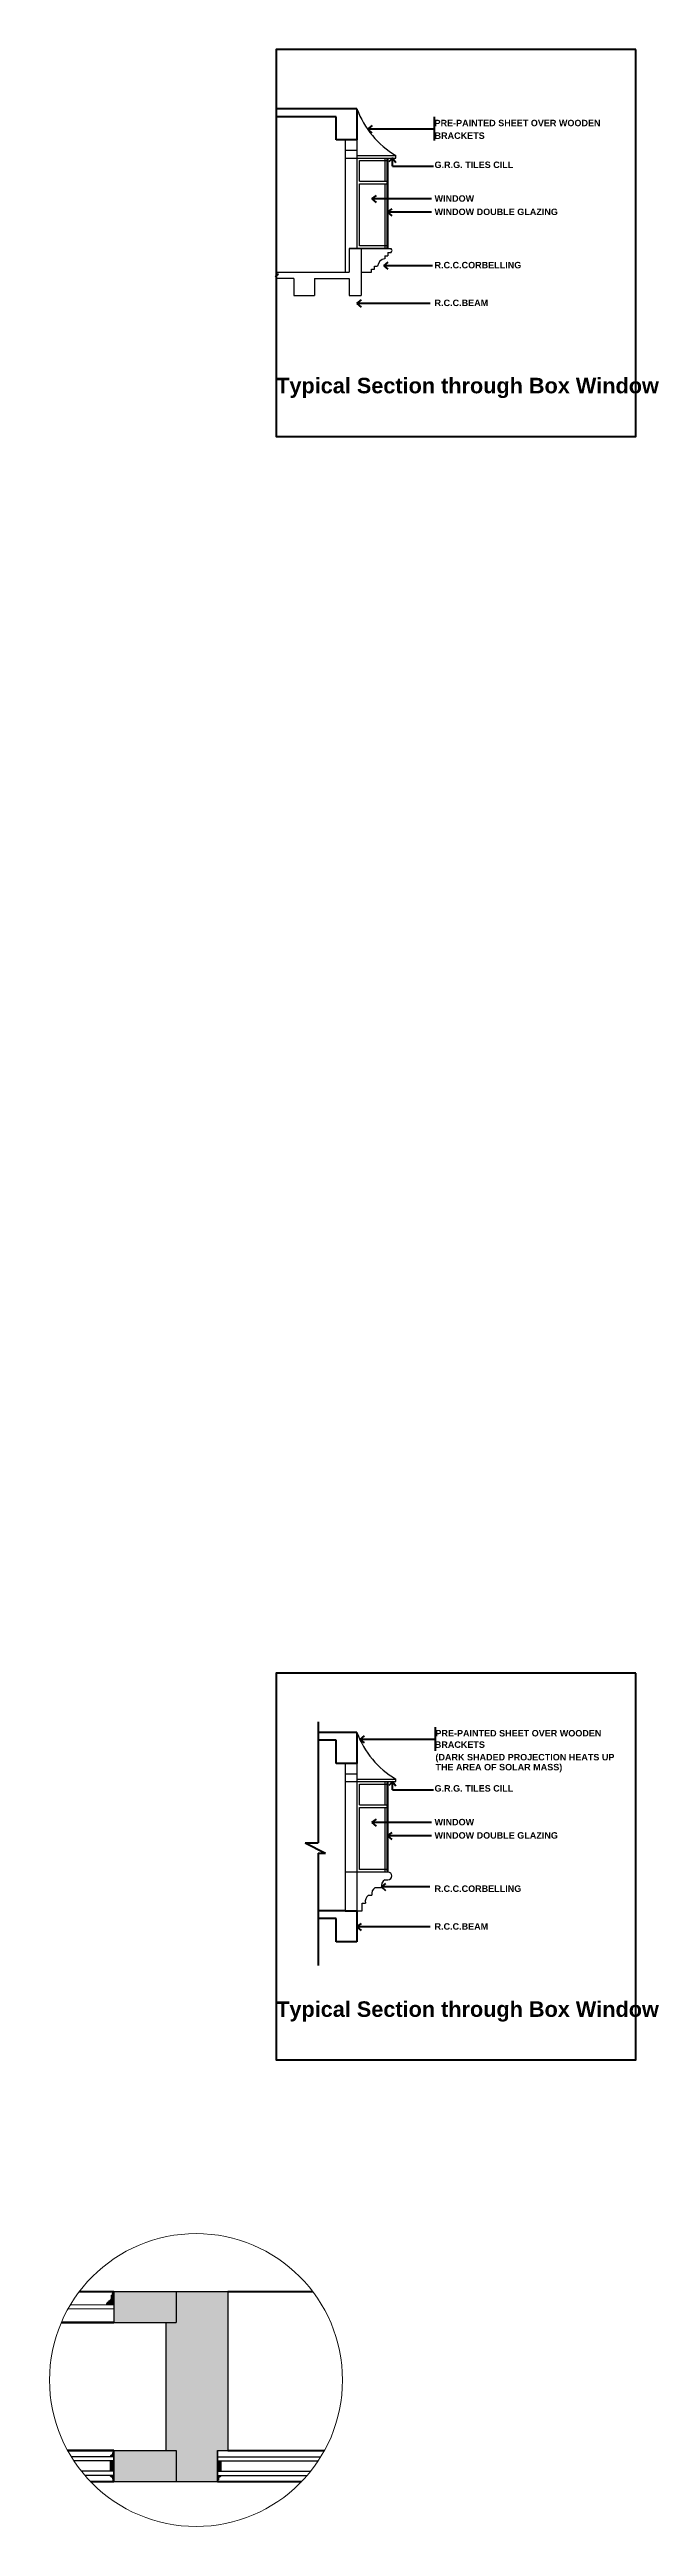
# Model space of a CAD drawing. Header units: inches. Extents: x 1352 to 5457, y 84 to 1168.
# Drawn here: x 1446 to 1469, y 255.8 to 351.7 of the extents above; entities that cross this region are included whole.
import ezdxf

# ---------------------------------------------------------------- set-up
doc = ezdxf.new("R2010")
doc.units = ezdxf.units.IN
doc.header["$MEASUREMENT"] = 0
for name, color, linetype, lineweight in [('CILL', 250, 'Continuous', 9), ('col', 250, 'Continuous', 40), ('text', 250, 'Continuous', 30), ('wall', 7, 'Continuous', 40), ('win', 250, 'Continuous', 30)]:
    doc.layers.add(name, color=color, linetype=linetype, lineweight=lineweight)
doc.styles.get("Standard").update_dxf_attribs({"font": 'arialbd.ttf', "height": 1.5})

msp = doc.modelspace()

# ---------------------------------------------------------------- hatches: boundary and pattern name
at = {"layer": 'CILL'}
h = msp.add_hatch(color=256, dxfattribs=at)
h.set_gradient(color1=(255, 223, 127), color2=(255, 227, 143), one_color=1, tint=0.78, name='INVSPHERICAL')
h.paths.add_polyline_path([(1448.449, 264.908, 0.227211), (1448.376, 264.82), (1448.376, 264.812), (1448.376, 264.747), (1448.358, 264.747), (1448.358, 264.688, -0.323881), (1448.244, 264.528), (1448.244, 264.498, 0.339621), (1448.16, 264.378), (1448.449, 264.378)])
h = msp.add_hatch(color=256, dxfattribs=at)
h.set_gradient(color1=(244, 224, 139), color2=(251, 243, 208), one_color=1, tint=0.9, name='INVCYLINDER')
h.paths.add_polyline_path([(1452.849, 264.898), (1450.849, 264.898), (1450.849, 263.698), (1450.449, 263.698), (1450.449, 258.738), (1450.849, 258.738), (1450.849, 257.538), (1452.395, 257.538), (1452.449, 257.591), (1452.449, 257.778), (1452.449, 258.738), (1452.849, 258.738)])
h.paths.add_polyline_path([(1450.849, 258.738), (1450.449, 258.738), (1448.449, 258.738), (1448.449, 258.498), (1448.449, 257.538), (1450.849, 257.538)])
h.paths.add_polyline_path([(1450.849, 264.898), (1448.449, 264.898), (1448.449, 263.698), (1450.449, 263.698), (1450.849, 263.698)])
h = msp.add_hatch(color=256, dxfattribs=at)
h.set_gradient(color1=(255, 223, 127), color2=(255, 227, 143), one_color=1, tint=0.78, name='INVSPHERICAL')
h.paths.add_polyline_path([(1448.449, 258.738, 0.253708), (1448.412, 258.7), (1448.412, 258.696), (1448.412, 258.664), (1448.403, 258.664), (1448.403, 258.635, -0.323881), (1448.346, 258.555), (1448.346, 258.539, 0.414245), (1448.304, 258.498), (1448.449, 258.498)])
h = msp.add_hatch(color=256, dxfattribs=at)
h.set_gradient(color1=(255, 223, 127), color2=(255, 227, 143), one_color=1, tint=0.78, name='INVSPHERICAL')
h.paths.add_polyline_path([(1448.449, 257.778), (1448.304, 257.778, 0.414214), (1448.346, 257.736, 0.000027), (1448.346, 257.736), (1448.346, 257.721, -0.323881), (1448.403, 257.64), (1448.403, 257.611), (1448.412, 257.611), (1448.412, 257.579), (1448.413, 257.572, 0.341783), (1448.449, 257.538)])
h.paths.add_polyline_path([(1448.449, 258.33), (1448.304, 258.33), (1448.304, 257.947), (1448.449, 257.947)])
h = msp.add_hatch(color=256, dxfattribs=at)
h.set_gradient(color1=(255, 223, 127), color2=(255, 227, 143), one_color=1, tint=0.78, name='INVSPHERICAL')
h.paths.add_polyline_path([(1452.551, 257.721), (1452.551, 257.736, 0.414245), (1452.593, 257.778), (1452.449, 257.778), (1452.449, 257.541), (1452.449, 257.538, 0.341783), (1452.484, 257.572), (1452.485, 257.579), (1452.485, 257.611), (1452.494, 257.611), (1452.494, 257.64, -0.323881)])
h.paths.add_polyline_path([(1452.593, 258.33), (1452.449, 258.33), (1452.449, 257.947), (1452.593, 257.947)])

# ---------------------------------------------------------------- linework, layer by layer
for p, q in [((1448.376, 264.812), (1448.376, 264.82)), ((1446.668, 264.218), (1448.449, 264.218)), ((1446.76, 264.378), (1448.449, 264.378)), ((1448.304, 257.947), (1448.304, 258.33)), ((1448.304, 258.33), (1448.449, 258.33)), ((1448.304, 257.947), (1448.449, 257.947)), ((1448.412, 258.696), (1448.412, 258.7)), ((1448.412, 258.696), (1448.412, 258.7)), ((1452.593, 258.33), (1452.449, 258.33)), ((1452.593, 257.947), (1452.449, 257.947)), ((1452.593, 257.947), (1452.593, 258.33)), ((1448.413, 257.572), (1448.412, 257.579)), ((1452.484, 257.572), (1452.485, 257.579))]:
    msp.add_line(p, q, dxfattribs=at)
msp.add_circle((1451.624, 261.467), 5.668, dxfattribs=at)
for centre, radius, start, end in [((1448.505, 264.789), 0.132, 115.23987, 166.44345), ((1448.481, 264.79), 0.109, 194.82158, 195.67785), ((1448.465, 258.686), 0.0543, 107.37796, 164.32215), ((1448.465, 258.686), 0.0543, 107.37796, 164.32215), ((1448.465, 258.686), 0.0543, 194.82158, 195.67785), ((1448.465, 258.686), 0.0543, 194.82158, 195.67785), ((1448.453, 257.578), 0.0408, 188.01713, 263.49528), ((1452.444, 257.578), 0.0408, 276.50472, 351.98287)]:
    msp.add_arc(centre, radius, start, end, dxfattribs=at)
at = {"layer": 'col'}
for p, q in [((1457.05, 348.178), (1457.05, 349.078)), ((1457.05, 348.178), (1457.05, 349.078)), ((1457.85, 349.378), (1457.85, 348.178)), ((1457.85, 349.378), (1457.85, 348.178)), ((1457.85, 348.178), (1457.05, 348.178)), ((1457.85, 348.178), (1457.05, 348.178)), ((1457.05, 285.332), (1457.05, 286.232)), ((1457.05, 285.332), (1457.05, 286.232)), ((1457.85, 286.532), (1457.85, 285.332)), ((1457.85, 286.532), (1457.85, 285.332)), ((1457.85, 285.332), (1457.05, 285.332)), ((1457.85, 285.332), (1457.05, 285.332)), ((1457.05, 278.432), (1457.05, 279.332)), ((1457.05, 278.432), (1457.05, 279.332)), ((1457.85, 279.632), (1457.85, 278.432)), ((1457.85, 279.632), (1457.85, 278.432)), ((1457.85, 278.432), (1457.05, 278.432)), ((1457.85, 278.432), (1457.05, 278.432))]:
    msp.add_line(p, q, dxfattribs=at)
at = {"layer": 'text', "linetype": 'Continuous'}
for p, q in [((1457.39, 348.178), (1457.39, 343.058)), ((1457.85, 348.178), (1457.85, 343.978)), ((1457.39, 347.778), (1457.85, 347.778)), ((1457.39, 347.478), (1459.35, 347.478)), ((1457.85, 347.578), (1459.35, 347.578)), ((1458.925, 347.478), (1458.925, 346.578)), ((1459.012, 347.436), (1459.012, 346.547)), ((1459.012, 347.436), (1459.05, 347.436)), ((1459.02, 347.436), (1459.02, 346.547)), ((1459.025, 347.436), (1459.025, 346.547)), ((1459.037, 347.436), (1459.037, 346.547)), ((1459.042, 347.436), (1459.042, 346.547)), ((1459.05, 347.478), (1459.05, 343.978)), ((1459.35, 347.478), (1459.35, 347.578)), ((1458.925, 346.478), (1458.925, 343.978)), ((1459.012, 346.547), (1459.05, 346.547)), ((1459.012, 346.515), (1459.05, 346.515)), ((1459.012, 346.515), (1459.012, 344.021)), ((1459.02, 346.515), (1459.02, 344.021)), ((1459.025, 346.515), (1459.025, 344.021)), ((1459.037, 346.515), (1459.037, 344.021)), ((1459.042, 346.515), (1459.042, 344.021)), ((1459.05, 343.978), (1457.55, 343.978)), ((1457.55, 343.978), (1457.55, 343.058)), ((1457.55, 343.978), (1459.17, 343.978)), ((1458.01, 343.978), (1458.01, 343.058)), ((1458.53, 343.298), (1458.65, 343.298)), ((1458.53, 343.178), (1458.53, 343.298)), ((1458.93, 343.698), (1458.93, 343.578)), ((1458.93, 343.698), (1459.05, 343.698)), ((1459.012, 344.021), (1459.05, 344.021)), ((1459.05, 343.818), (1459.05, 343.698)), ((1459.05, 343.818), (1459.17, 343.818)), ((1459.17, 343.978), (1459.17, 343.938)), ((1459.17, 343.858), (1459.17, 343.818)), ((1454.688, 342.888), (1454.81, 342.981)), ((1454.743, 342.888), (1454.688, 342.888)), ((1454.743, 343.058), (1457.55, 343.058)), ((1454.743, 343.058), (1454.743, 342.981)), ((1454.81, 342.981), (1454.743, 342.981)), ((1454.743, 342.888), (1454.743, 342.818)), ((1455.41, 342.818), (1454.743, 342.818)), ((1455.41, 342.818), (1455.41, 342.158)), ((1456.21, 342.818), (1456.21, 342.158)), ((1456.21, 342.818), (1457.55, 342.818)), ((1457.55, 342.818), (1457.55, 342.158)), ((1458.01, 343.058), (1458.01, 342.158)), ((1458.01, 343.058), (1458.41, 343.058)), ((1458.01, 343.058), (1458.01, 342.158)), ((1458.41, 343.178), (1458.53, 343.178)), ((1458.41, 343.058), (1458.41, 343.178)), ((1455.41, 342.158), (1456.21, 342.158)), ((1457.55, 342.158), (1458.01, 342.158)), ((1457.39, 285.332), (1457.39, 279.632)), ((1457.39, 284.932), (1457.85, 284.932)), ((1457.85, 285.332), (1457.85, 279.632)), ((1457.39, 284.632), (1459.35, 284.632)), ((1457.85, 284.732), (1459.35, 284.732)), ((1458.925, 284.632), (1458.925, 283.732)), ((1459.012, 284.589), (1459.012, 283.7)), ((1459.012, 284.589), (1459.05, 284.589)), ((1459.02, 284.589), (1459.02, 283.7)), ((1459.025, 284.589), (1459.025, 283.7)), ((1459.037, 284.589), (1459.037, 283.7)), ((1459.042, 284.589), (1459.042, 283.7)), ((1459.05, 284.632), (1459.05, 281.132)), ((1459.35, 284.632), (1459.35, 284.732)), ((1458.925, 283.632), (1458.925, 281.132)), ((1459.012, 283.7), (1459.05, 283.7)), ((1459.012, 283.669), (1459.012, 281.174)), ((1459.012, 283.669), (1459.05, 283.669)), ((1459.02, 283.669), (1459.02, 281.174)), ((1459.025, 283.669), (1459.025, 281.174)), ((1459.037, 283.669), (1459.037, 281.174)), ((1459.042, 283.669), (1459.042, 281.174)), ((1459.05, 281.132), (1457.39, 281.132)), ((1459.012, 281.174), (1459.05, 281.174)), ((1459.2, 280.982), (1459.2, 280.982)), ((1458.3, 280.232), (1458.425, 280.232)), ((1458.55, 280.532), (1458.8, 280.532)), ((1458.925, 280.832), (1458.925, 280.832)), ((1458.925, 280.832), (1459.05, 280.832)), ((1457.85, 279.632), (1458.05, 279.632)), ((1458.05, 279.632), (1458.05, 279.932)), ((1458.05, 279.932), (1458.175, 279.932)), ((1448.449, 258.498), (1446.797, 258.498)), ((1448.449, 258.338), (1446.899, 258.338)), ((1448.449, 257.938), (1447.19, 257.938)), ((1452.449, 258.498), (1456.451, 258.498)), ((1452.449, 258.338), (1456.349, 258.338)), ((1452.449, 257.938), (1456.058, 257.938)), ((1448.449, 257.778), (1447.322, 257.778)), ((1452.449, 257.778), (1455.926, 257.778))]:
    msp.add_line(p, q, dxfattribs=at)
for centre, radius, start, end in [((1461.159, 350.611), 3.531, 200.42976, 239.18138), ((1458.958, 343.27), 0.31, 95.26628, 174.73372), ((1459.17, 343.898), 0.04, 270, 90), ((1461.159, 287.764), 3.531, 200.42976, 239.18138), ((1459.05, 280.982), 0.15, 0, 90), ((1459.05, 280.982), 0.15, 270, 0), ((1458.452, 279.992), 0.283, 122.40613, 192.35414), ((1458.702, 280.292), 0.283, 122.40613, 192.35414), ((1459.077, 280.592), 0.283, 122.40613, 192.35414)]:
    msp.add_arc(centre, radius, start, end, dxfattribs=at)
at = {"layer": 'wall', "linetype": 'Continuous'}
for p, q in [((1457.85, 349.378), (1454.726, 349.378)), ((1457.05, 349.078), (1454.726, 349.078)), ((1460.84, 349.068), (1460.84, 348.155)), ((1458.272, 348.599), (1458.446, 348.733)), ((1460.84, 348.599), (1458.272, 348.599)), ((1458.272, 348.599), (1458.432, 348.458)), ((1459.225, 347.487), (1459.085, 347.327)), ((1459.225, 347.162), (1459.225, 347.487)), ((1459.225, 347.487), (1459.36, 347.313)), ((1459.225, 347.162), (1460.811, 347.162)), ((1458.428, 345.895), (1458.603, 346.029)), ((1460.736, 345.895), (1458.428, 345.895)), ((1458.428, 345.895), (1458.588, 345.754)), ((1459.036, 345.379), (1459.21, 345.513)), ((1460.736, 345.379), (1459.036, 345.379)), ((1459.036, 345.379), (1459.195, 345.238)), ((1458.888, 343.313), (1459.062, 343.447)), ((1460.768, 343.313), (1458.888, 343.313)), ((1458.888, 343.313), (1459.048, 343.172)), ((1457.85, 341.853), (1458.024, 341.988)), ((1460.682, 341.853), (1457.85, 341.853)), ((1457.85, 341.853), (1458.009, 341.713)), ((1456.353, 286.941), (1456.353, 282.263)), ((1460.875, 286.737), (1460.875, 285.824)), ((1457.85, 286.532), (1456.353, 286.532)), ((1457.05, 286.232), (1456.353, 286.232)), ((1457.973, 286.268), (1458.147, 286.403)), ((1460.875, 286.268), (1457.973, 286.268)), ((1457.973, 286.268), (1458.133, 286.128)), ((1459.225, 284.64), (1459.085, 284.48)), ((1459.225, 284.315), (1459.225, 284.64)), ((1459.225, 284.64), (1459.36, 284.466)), ((1459.225, 284.315), (1460.811, 284.315)), ((1458.428, 283.048), (1458.603, 283.183)), ((1460.736, 283.048), (1458.428, 283.048)), ((1458.428, 283.048), (1458.588, 282.908)), ((1455.841, 282.263), (1456.353, 282.263)), ((1455.841, 282.263), (1456.633, 281.857)), ((1459.036, 282.532), (1459.21, 282.667)), ((1460.736, 282.532), (1459.036, 282.532)), ((1459.036, 282.532), (1459.195, 282.392)), ((1456.353, 281.857), (1456.353, 277.51)), ((1456.353, 281.857), (1456.633, 281.857)), ((1458.795, 280.56), (1458.969, 280.694)), ((1460.675, 280.56), (1458.795, 280.56)), ((1458.795, 280.56), (1458.955, 280.419)), ((1457.39, 279.632), (1456.353, 279.632)), ((1457.05, 279.332), (1456.353, 279.332)), ((1457.39, 279.632), (1457.85, 279.632)), ((1457.85, 279.007), (1458.024, 279.141)), ((1460.682, 279.007), (1457.85, 279.007)), ((1457.85, 279.007), (1458.009, 278.866))]:
    msp.add_line(p, q, dxfattribs=at)
at = {"layer": 'wall'}
for p, q in [((1447.112, 264.898), (1448.43, 264.898)), ((1452.849, 264.898), (1456.136, 264.898)), ((1446.413, 263.698), (1448.449, 263.698)), ((1448.449, 263.698), (1446.413, 263.698)), ((1446.657, 258.738), (1448.449, 258.738)), ((1448.449, 258.738), (1446.657, 258.738)), ((1448.449, 258.738), (1446.657, 258.738)), ((1452.849, 258.738), (1456.591, 258.738)), ((1447.54, 257.538), (1448.449, 257.538)), ((1452.449, 257.538), (1455.708, 257.538))]:
    msp.add_line(p, q, dxfattribs=at)
at = {"layer": 'wall', "linetype": 'Continuous'}
for points in [[(1468.638, 351.679), (1454.726, 351.679), (1454.726, 336.705), (1468.638, 336.705)], [(1468.638, 288.833), (1454.726, 288.833), (1454.726, 273.858), (1468.638, 273.858)]]:
    msp.add_lwpolyline(points, close=True, dxfattribs=at)
at = {"layer": 'win', "linetype": 'Continuous'}
for p, q in [((1457.95, 346.578), (1459.012, 346.578)), ((1457.95, 346.478), (1459.012, 346.478)), ((1457.95, 344.078), (1457.95, 346.478)), ((1459.012, 344.078), (1457.95, 344.078)), ((1457.95, 283.732), (1459.012, 283.732)), ((1457.95, 283.632), (1459.012, 283.632)), ((1457.95, 281.232), (1457.95, 283.632)), ((1459.012, 281.232), (1457.95, 281.232)), ((1448.358, 264.747), (1448.376, 264.747)), ((1448.358, 264.688), (1448.358, 264.747)), ((1448.376, 264.812), (1448.376, 264.747)), ((1448.449, 264.378), (1448.16, 264.378)), ((1448.244, 264.528), (1448.244, 264.498)), ((1448.449, 258.498), (1448.304, 258.498)), ((1448.449, 258.498), (1448.304, 258.498)), ((1448.346, 258.555), (1448.346, 258.539)), ((1448.346, 258.555), (1448.346, 258.539)), ((1448.403, 258.664), (1448.412, 258.664)), ((1448.403, 258.635), (1448.403, 258.664)), ((1448.403, 258.664), (1448.412, 258.664)), ((1448.403, 258.635), (1448.403, 258.664)), ((1448.412, 258.696), (1448.412, 258.664)), ((1448.412, 258.696), (1448.412, 258.664)), ((1448.449, 258.738), (1448.449, 258.498)), ((1448.449, 258.734), (1448.449, 258.498)), ((1452.449, 258.734), (1452.449, 258.498)), ((1452.449, 258.498), (1452.593, 258.498)), ((1448.449, 257.778), (1448.304, 257.778)), ((1448.346, 257.721), (1448.346, 257.736)), ((1448.403, 257.64), (1448.403, 257.611)), ((1448.403, 257.611), (1448.412, 257.611)), ((1448.412, 257.579), (1448.412, 257.611)), ((1448.449, 257.541), (1448.449, 257.778)), ((1452.449, 257.541), (1452.449, 257.778)), ((1452.449, 257.778), (1452.593, 257.778)), ((1452.485, 257.579), (1452.485, 257.611)), ((1452.494, 257.611), (1452.485, 257.611)), ((1452.494, 257.64), (1452.494, 257.611)), ((1452.551, 257.721), (1452.551, 257.736))]:
    msp.add_line(p, q, dxfattribs=at)
at = {"layer": 'win'}
for p, q in [((1448.449, 264.908), (1448.449, 263.698)), ((1448.449, 264.898), (1448.449, 263.698)), ((1448.449, 264.898), (1450.849, 264.898)), ((1450.849, 264.898), (1450.849, 263.698)), ((1450.849, 264.898), (1452.849, 264.898)), ((1452.849, 264.898), (1452.849, 258.738)), ((1448.449, 263.698), (1450.449, 263.698)), ((1450.449, 263.698), (1450.449, 258.738)), ((1450.449, 263.698), (1450.849, 263.698)), ((1448.449, 258.738), (1448.449, 257.538)), ((1448.449, 258.738), (1448.449, 257.538)), ((1448.449, 258.738), (1450.449, 258.738)), ((1448.449, 258.738), (1448.449, 257.538)), ((1448.449, 257.538), (1448.449, 258.738)), ((1450.449, 258.738), (1450.849, 258.738)), ((1450.849, 258.738), (1450.849, 257.538)), ((1452.449, 258.738), (1452.449, 257.538)), ((1452.449, 258.738), (1452.849, 258.738)), ((1452.449, 258.738), (1452.449, 257.538)), ((1452.449, 257.538), (1452.449, 258.738)), ((1448.449, 257.538), (1450.849, 257.538)), ((1450.849, 257.538), (1452.449, 257.538))]:
    msp.add_line(p, q, dxfattribs=at)
at = {"layer": 'win', "linetype": 'Continuous'}
for points in [[(1457.95, 346.578), (1457.95, 347.378), (1459.012, 347.378)], [(1457.95, 283.732), (1457.95, 284.532), (1459.012, 284.532)]]:
    msp.add_lwpolyline(points, dxfattribs=at)
for centre, radius, start, end in [((1448.19, 264.687), 0.168, 288.59433, 0.37885), ((1448.28, 264.383), 0.12, 107.6416, 182.67579), ((1448.346, 258.498), 0.0418, 89.99385, 180), ((1448.346, 258.498), 0.0418, 89.99385, 180), ((1448.319, 258.634), 0.0839, 288.59433, 0.37885), ((1448.319, 258.634), 0.0839, 288.59433, 0.37885), ((1448.346, 257.778), 0.0418, 180, 270.00615), ((1448.319, 257.641), 0.0839, 359.62115, 71.40567), ((1452.578, 257.641), 0.0839, 108.59433, 180.37885), ((1452.551, 257.778), 0.0418, 269.99385, 0)]:
    msp.add_arc(centre, radius, start, end, dxfattribs=at)

# ---------------------------------------------------------------- texts
at = {"layer": 'text'}
for p in [(1454.726, 338.372), (1454.726, 275.526)]:
    msp.add_text('Typical Section through Box Window', height=0.6, dxfattribs=at).set_placement(p)
at = {"layer": 'win'}
for s, p in [('PRE-PAINTED SHEET OVER WOODEN', (1460.853, 348.71)), ('BRACKETS ', (1460.853, 348.22)), ('G.R.G. TILES CILL', (1460.853, 347.093)), ('WINDOW', (1460.853, 345.788)), ('WINDOW DOUBLE GLAZING', (1460.853, 345.272)), ('R.C.C.CORBELLING', (1460.853, 343.21)), ('R.C.C.BEAM', (1460.853, 341.748)), ('BRACKETS ', (1460.862, 285.939)), ('PRE-PAINTED SHEET OVER WOODEN', (1460.887, 286.38)), ('THE AREA OF SOLAR MASS)', (1460.887, 285.068)), ('(DARK SHADED PROJECTION HEATS UP', (1460.887, 285.453)), ('G.R.G. TILES CILL', (1460.853, 284.246)), ('WINDOW', (1460.853, 282.941)), ('WINDOW DOUBLE GLAZING', (1460.853, 282.425)), ('R.C.C.CORBELLING', (1460.853, 280.363)), ('R.C.C.BEAM', (1460.853, 278.901))]:
    msp.add_text(s, height=0.25, dxfattribs=at).set_placement(p)

doc.saveas('drawing.dxf')
